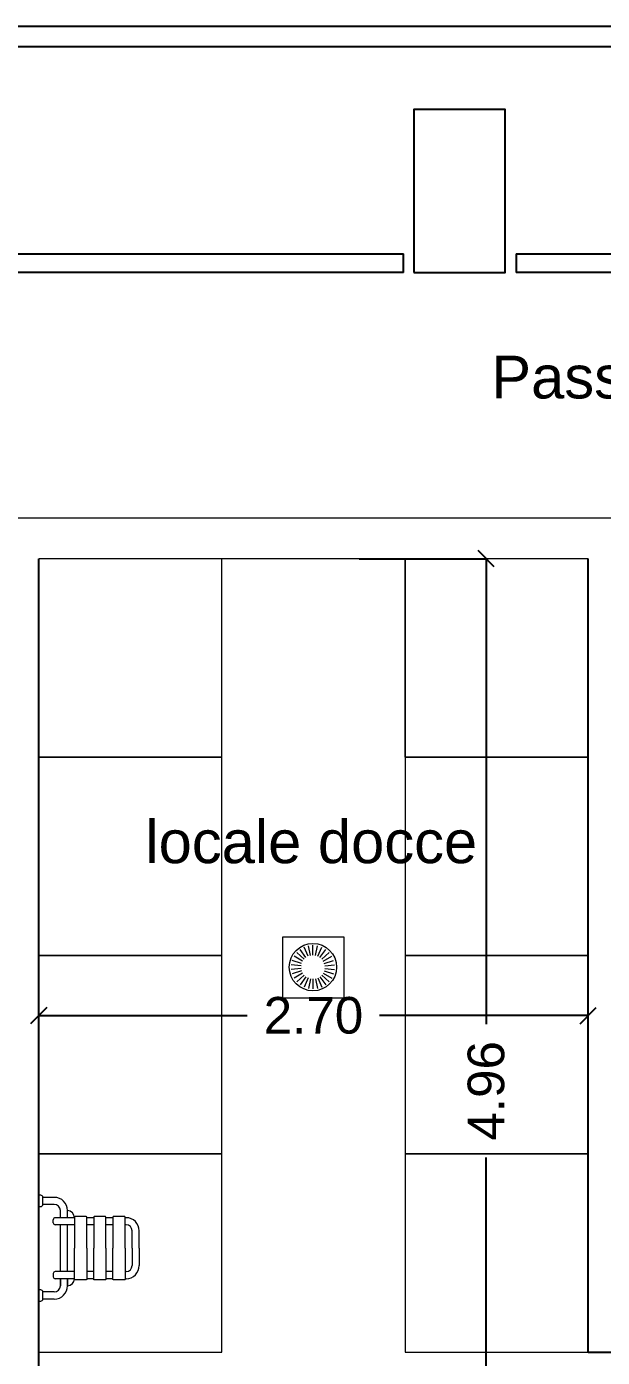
# Model space of a CAD drawing. Header units: millimetres. Extents: x 1769 to 2783, y -1222 to -971.
# Drawn here: x 2666.82 to 2669.65, y -1006.23 to -999.69 of the extents above; entities that cross this region are included whole.
import ezdxf

# ---------------------------------------------------------------- set-up
doc = ezdxf.new("R2010")
doc.units = ezdxf.units.MM
doc.linetypes.add('CONTINUA', pattern=[0])
for name, color, linetype in [('ARREDI', 8, 'Continuous'), ('FINESTRE', 1, 'Continuous'), ('muri', 7, 'Continuous'), ('quote', 6, 'Continuous'), ('scritte', 240, 'Continuous')]:
    doc.layers.add(name, color=color, linetype=linetype)
doc.styles.add('ARIAL', font='arial.ttf')
doc.dimstyles.new('1a100', dxfattribs={"dimtxt": 0.18, "dimasz": 0.08, "dimexe": 0.01, "dimexo": 0.0625, "dimgap": 0.09, "dimtad": 0, "dimzin": 0, "dimdsep": 46, "dimtxsty": 'ARIAL', "dimblk": 'OBLIQUE', "dimcen": 0.08, "dimclrd": 1, "dimclre": 1, "dimadec": 0, "dimazin": 0, "dimtfac": 1, "dimtofl": 0, "dimtmove": 0, "dimatfit": 1, "dimfxl": 1, "dimtolj": 1, "dimtzin": 0, "dimarcsym": 0})

# ---------------------------------------------------------------- blocks, each defined once
blk = doc.blocks.new('_Oblique')
at = {"color": 0, "linetype": 'ByBlock', "lineweight": -2}
blk.add_line((-0.5, -0.5), (0.5, 0.5), dxfattribs=at)
blk = doc.blocks.new('*D45')
at = {"layer": 'Defpoints', "color": 0, "lineweight": 60, "ltscale": 0.2, "transparency": 16777216}
for p in [(2666.8759, -1004.5165), (2669.5759, -1004.5165), (2669.5759, -1004.5545)]:
    blk.add_point(p, dxfattribs=at)
at = {"layer": 'quote', "color": 1, "lineweight": -2, "ltscale": 0.2, "transparency": 16777216}
for p, q in [((2666.8759, -1004.5545), (2667.9008, -1004.5545)), ((2666.8759, -1004.579), (2666.8759, -1004.5645)), ((2669.5759, -1004.5545), (2668.5509, -1004.5545)), ((2669.5759, -1004.579), (2669.5759, -1004.5645))]:
    blk.add_line(p, q, dxfattribs=at)
at = {"layer": 'quote', "color": 1, "lineweight": -2, "ltscale": 0.2, "transparency": 16777216, "xscale": 0.08, "yscale": 0.08, "zscale": 0.08, "rotation": 180}
blk.add_blockref('_Oblique', (2666.8759, -1004.5545), dxfattribs=at)
at = {"layer": 'quote', "color": 1, "lineweight": -2, "ltscale": 0.2, "transparency": 16777216, "xscale": 0.08, "yscale": 0.08, "zscale": 0.08}
blk.add_blockref('_Oblique', (2669.5759, -1004.5545), dxfattribs=at)
at = {"layer": 'quote', "color": 0, "ltscale": 0.2, "transparency": 16777216, "insert": (2668.2259, -1004.5545), "char_height": 0.18, "attachment_point": 5, "style": 'ARIAL'}
blk.add_mtext('\\A1;2.70', dxfattribs=at)
blk = doc.blocks.new('*D46')
at = {"layer": 'Defpoints', "color": 0, "lineweight": 60, "ltscale": 0.2, "transparency": 16777216}
for p in [(2668.3874, -1002.3096), (2669.0748, -1002.3096), (2668.3874, -1007.267)]:
    blk.add_point(p, dxfattribs=at)
at = {"layer": 'quote', "color": 1, "lineweight": -2, "ltscale": 0.2, "transparency": 16777216}
for p, q in [((2668.4499, -1002.3096), (2669.0848, -1002.3096)), ((2669.0748, -1002.3096), (2669.0748, -1004.5973)), ((2669.0748, -1007.267), (2669.0748, -1005.252)), ((2668.4499, -1007.267), (2669.0848, -1007.267))]:
    blk.add_line(p, q, dxfattribs=at)
at = {"layer": 'quote', "color": 1, "lineweight": -2, "ltscale": 0.2, "transparency": 16777216, "xscale": 0.08, "yscale": 0.08, "zscale": 0.08}
for p, rotation in [((2669.0748, -1002.3096), 90), ((2669.0748, -1007.267), 270)]:
    blk.add_blockref('_Oblique', p, dxfattribs=dict(at, rotation=rotation))
at = {"layer": 'quote', "color": 0, "ltscale": 0.2, "transparency": 16777216, "insert": (2669.0748, -1004.9246), "char_height": 0.18, "attachment_point": 5, "rotation": 90, "style": 'ARIAL'}
blk.add_mtext('\\A1;4.96', dxfattribs=at)

msp = doc.modelspace()

# ---------------------------------------------------------------- linework, layer by layer
at = {"color": 1}
for p, q in [((2675.197, -999.6941), (2654.3838, -999.6941)), ((2675.197, -999.7933), (2654.3838, -999.7933)), ((2675.197, -999.7933), (2654.3838, -999.7933))]:
    msp.add_line(p, q, dxfattribs=at)
at = {"layer": 'ARREDI', "linetype": 'ByBlock', "lineweight": 0, "ltscale": 0.2}
for p, q in [((2668.6759, -1003.2843), (2668.6759, -1002.3096)), ((2669.5759, -1003.2843), (2668.6759, -1003.2843)), ((2668.1995, -1004.2634), (2668.1796, -1004.2187)), ((2668.1995, -1004.2634), (2668.1796, -1004.2187)), ((2668.2111, -1004.2597), (2668.2009, -1004.2117)), ((2668.2111, -1004.2597), (2668.2009, -1004.2117)), ((2668.2232, -1004.2584), (2668.2232, -1004.2094)), ((2668.2232, -1004.2584), (2668.2232, -1004.2094)), ((2668.2353, -1004.2597), (2668.2455, -1004.2117)), ((2668.2353, -1004.2597), (2668.2455, -1004.2117)), ((2668.2468, -1004.2634), (2668.2668, -1004.2187)), ((2668.2468, -1004.2634), (2668.2668, -1004.2187)), ((2668.1678, -1004.2986), (2668.1212, -1004.2835)), ((2668.1678, -1004.2986), (2668.1212, -1004.2835)), ((2668.1728, -1004.2875), (2668.1303, -1004.263)), ((2668.1728, -1004.2875), (2668.1303, -1004.263)), ((2668.1799, -1004.2777), (2668.1435, -1004.2449)), ((2668.1799, -1004.2777), (2668.1435, -1004.2449)), ((2668.189, -1004.2695), (2668.1602, -1004.2299)), ((2668.189, -1004.2695), (2668.1602, -1004.2299)), ((2668.2574, -1004.2695), (2668.2862, -1004.2299)), ((2668.2574, -1004.2695), (2668.2862, -1004.2299)), ((2668.2664, -1004.2777), (2668.3028, -1004.2449)), ((2668.2664, -1004.2777), (2668.3028, -1004.2449)), ((2668.2736, -1004.2875), (2668.316, -1004.263)), ((2668.2736, -1004.2875), (2668.316, -1004.263)), ((2668.2785, -1004.2986), (2668.3251, -1004.2835)), ((2668.2785, -1004.2986), (2668.3251, -1004.2835)), ((2668.1653, -1004.3105), (2668.1166, -1004.3054)), ((2668.1653, -1004.3105), (2668.1166, -1004.3054)), ((2668.1653, -1004.3227), (2668.1166, -1004.3278)), ((2668.1653, -1004.3227), (2668.1166, -1004.3278)), ((2668.1678, -1004.3346), (2668.1212, -1004.3497)), ((2668.1678, -1004.3346), (2668.1212, -1004.3497)), ((2668.1728, -1004.3457), (2668.1303, -1004.3702)), ((2668.1728, -1004.3457), (2668.1303, -1004.3702)), ((2668.2736, -1004.3457), (2668.316, -1004.3702)), ((2668.2736, -1004.3457), (2668.316, -1004.3702)), ((2668.2785, -1004.3346), (2668.3251, -1004.3497)), ((2668.2785, -1004.3346), (2668.3251, -1004.3497)), ((2668.2811, -1004.3105), (2668.3298, -1004.3054)), ((2668.2811, -1004.3105), (2668.3298, -1004.3054)), ((2668.2811, -1004.3227), (2668.3298, -1004.3278)), ((2668.2811, -1004.3227), (2668.3298, -1004.3278)), ((2668.1799, -1004.3555), (2668.1435, -1004.3883)), ((2668.1799, -1004.3555), (2668.1435, -1004.3883)), ((2668.189, -1004.3637), (2668.1602, -1004.4033)), ((2668.189, -1004.3637), (2668.1602, -1004.4033)), ((2668.1995, -1004.3698), (2668.1796, -1004.4145)), ((2668.1995, -1004.3698), (2668.1796, -1004.4145)), ((2668.2111, -1004.3735), (2668.2009, -1004.4215)), ((2668.2111, -1004.3735), (2668.2009, -1004.4215)), ((2668.2232, -1004.3748), (2668.2232, -1004.4238)), ((2668.2232, -1004.3748), (2668.2232, -1004.4238)), ((2668.2353, -1004.3735), (2668.2455, -1004.4215)), ((2668.2353, -1004.3735), (2668.2455, -1004.4215)), ((2668.2468, -1004.3698), (2668.2668, -1004.4145)), ((2668.2468, -1004.3698), (2668.2668, -1004.4145)), ((2668.2574, -1004.3637), (2668.2862, -1004.4033)), ((2668.2574, -1004.3637), (2668.2862, -1004.4033)), ((2668.2664, -1004.3555), (2668.3028, -1004.3883)), ((2668.2664, -1004.3555), (2668.3028, -1004.3883)), ((2666.9521, -1005.448), (2666.8959, -1005.448)), ((2666.9521, -1005.483), (2666.8959, -1005.483)), ((2666.9821, -1005.548), (2666.9821, -1005.513)), ((2667.0171, -1005.548), (2667.0171, -1005.513)), ((2666.9471, -1005.573), (2666.9471, -1005.558)), ((2667.0515, -1005.548), (2666.9571, -1005.548)), ((2667.0515, -1005.583), (2666.9571, -1005.583)), ((2666.9821, -1005.813), (2666.9821, -1005.583)), ((2667.0171, -1005.813), (2667.0171, -1005.583)), ((2667.1459, -1005.548), (2667.1115, -1005.548)), ((2667.1459, -1005.548), (2667.1115, -1005.548)), ((2667.1459, -1005.583), (2667.1115, -1005.583)), ((2667.2403, -1005.548), (2667.2059, -1005.548)), ((2667.2403, -1005.548), (2667.2059, -1005.548)), ((2667.2403, -1005.583), (2667.2059, -1005.583)), ((2667.3047, -1005.548), (2667.3003, -1005.548)), ((2667.3047, -1005.548), (2667.3003, -1005.548)), ((2667.3047, -1005.583), (2667.3003, -1005.583)), ((2667.3347, -1005.698), (2667.3347, -1005.613)), ((2667.3697, -1005.698), (2667.3697, -1005.613)), ((2667.3347, -1005.698), (2667.3347, -1005.783)), ((2667.3697, -1005.698), (2667.3697, -1005.783)), ((2666.9471, -1005.823), (2666.9471, -1005.838)), ((2667.0515, -1005.813), (2666.9571, -1005.813)), ((2667.0515, -1005.848), (2666.9571, -1005.848)), ((2666.9821, -1005.883), (2666.9821, -1005.848)), ((2666.9821, -1005.848), (2666.9821, -1005.883)), ((2667.0171, -1005.883), (2667.0171, -1005.848)), ((2667.0171, -1005.848), (2667.0171, -1005.883)), ((2667.1459, -1005.813), (2667.1115, -1005.813)), ((2667.1459, -1005.848), (2667.1115, -1005.848)), ((2667.1459, -1005.848), (2667.1115, -1005.848)), ((2667.2403, -1005.813), (2667.2059, -1005.813)), ((2667.2403, -1005.848), (2667.2059, -1005.848)), ((2667.2403, -1005.848), (2667.2059, -1005.848)), ((2667.3047, -1005.813), (2667.3003, -1005.813)), ((2667.3047, -1005.848), (2667.3003, -1005.848)), ((2667.3047, -1005.848), (2667.3003, -1005.848)), ((2666.9521, -1005.913), (2666.8959, -1005.913)), ((2666.9521, -1005.948), (2666.8959, -1005.948))]:
    msp.add_line(p, q, dxfattribs=at)
for points in [[(2666.8759, -1003.2843), (2667.7759, -1003.2843), (2667.7759, -1002.3096), (2666.8759, -1002.3096)], [(2668.6759, -1003.2843), (2669.5759, -1003.2843), (2669.5759, -1002.3096), (2668.6759, -1002.3096)], [(2666.8759, -1004.2589), (2667.7759, -1004.2589), (2667.7759, -1003.2843), (2666.8759, -1003.2843)], [(2668.6759, -1004.2589), (2669.5759, -1004.2589), (2669.5759, -1003.2843), (2668.6759, -1003.2843)], [(2668.3758, -1004.4684), (2668.0758, -1004.4684), (2668.0758, -1004.1684), (2668.3758, -1004.1684)], [(2668.3758, -1004.4684), (2668.0758, -1004.4684), (2668.0758, -1004.1684), (2668.3758, -1004.1684)], [(2666.8759, -1005.2335), (2667.7759, -1005.2335), (2667.7759, -1004.2589), (2666.8759, -1004.2589)], [(2668.6759, -1005.2335), (2669.5759, -1005.2335), (2669.5759, -1004.2589), (2668.6759, -1004.2589)], [(2666.8759, -1006.2082), (2667.7759, -1006.2082), (2667.7759, -1005.2335), (2666.8759, -1005.2335)], [(2668.6759, -1006.2082), (2669.5759, -1006.2082), (2669.5759, -1005.2335), (2668.6759, -1005.2335)]]:
    msp.add_lwpolyline(points, close=True, dxfattribs=at)
for points in [[(2666.8759, -1005.493), (2666.8859, -1005.493, 0.414214), (2666.8959, -1005.483), (2666.8959, -1005.448, 0.414214), (2666.8859, -1005.438), (2666.8759, -1005.438)], [(2667.1115, -1005.698), (2667.1115, -1005.545, 0.414214), (2667.1095, -1005.543), (2667.0535, -1005.543, 0.414214), (2667.0515, -1005.545), (2667.0515, -1005.698)], [(2667.2059, -1005.698), (2667.2059, -1005.545, 0.414214), (2667.2039, -1005.543), (2667.1479, -1005.543, 0.414214), (2667.1459, -1005.545), (2667.1459, -1005.698)], [(2667.3003, -1005.698), (2667.3003, -1005.545, 0.414214), (2667.2983, -1005.543), (2667.2423, -1005.543, 0.414214), (2667.2403, -1005.545), (2667.2403, -1005.698)], [(2667.1115, -1005.698), (2667.1115, -1005.851, -0.414214), (2667.1095, -1005.853), (2667.0535, -1005.853, -0.414214), (2667.0515, -1005.851), (2667.0515, -1005.698)], [(2667.2059, -1005.698), (2667.2059, -1005.851, -0.414214), (2667.2039, -1005.853), (2667.1479, -1005.853, -0.414214), (2667.1459, -1005.851), (2667.1459, -1005.698)], [(2667.3003, -1005.698), (2667.3003, -1005.851, -0.414214), (2667.2983, -1005.853), (2667.2423, -1005.853, -0.414214), (2667.2403, -1005.851), (2667.2403, -1005.698)], [(2666.8759, -1005.958), (2666.8859, -1005.958, 0.414214), (2666.8959, -1005.948), (2666.8959, -1005.913, 0.414214), (2666.8859, -1005.903), (2666.8759, -1005.903)]]:
    msp.add_lwpolyline(points, format="xyb", dxfattribs=at)
msp.add_circle((2668.2232, -1004.3166), 0.1164, dxfattribs=at)
msp.add_circle((2668.2232, -1004.3166), 0.1164, dxfattribs=at)
for centre, radius, start, end in [((2666.9521, -1005.513), 0.065, 0, 90), ((2666.9521, -1005.513), 0.03, 0, 90), ((2667.0149, -1005.5496), 0.0366, 2.46738, 86.52952), ((2666.9571, -1005.558), 0.01, 90, 180), ((2666.9571, -1005.573), 0.01, 180, 270), ((2667.3047, -1005.613), 0.065, 0, 90), ((2667.3047, -1005.613), 0.03, 0, 90), ((2667.3047, -1005.783), 0.03, 270, 0), ((2667.3047, -1005.783), 0.065, 270, 0), ((2666.9571, -1005.823), 0.01, 90, 180), ((2666.9571, -1005.838), 0.01, 180, 270), ((2667.0149, -1005.8464), 0.0366, 273.47048, 357.53262), ((2666.9521, -1005.883), 0.03, 270, 0), ((2666.9521, -1005.883), 0.065, 270, 0)]:
    msp.add_arc(centre, radius, start, end, dxfattribs=at)
at = {"layer": 'FINESTRE', "color": 1}
for p, q in [((2675.197, -999.6941), (2654.3838, -999.6941)), ((2663.2693, -1000.8105), (2668.6687, -1000.8105)), ((2669.2218, -1000.8105), (2674.2199, -1000.8105)), ((2669.2218, -1000.8105), (2669.2218, -1000.902)), ((2668.6687, -1000.902), (2663.2693, -1000.902)), ((2674.2199, -1000.902), (2669.2218, -1000.902))]:
    msp.add_line(p, q, dxfattribs=at)
msp.add_lwpolyline([(2668.6687, -1000.902), (2668.6687, -1000.8105)], dxfattribs=at)
at = {"layer": 'muri', "color": 3, "linetype": 'ByBlock', "lineweight": 0, "ltscale": 0.2}
for p, q in [((2669.0759, -1002.1096), (2666.7259, -1002.1096)), ((2674.1309, -1002.1096), (2669.0759, -1002.1096)), ((2669.5759, -1002.3096), (2666.8759, -1002.3096))]:
    msp.add_line(p, q, dxfattribs=at)
at = {"layer": 'muri', "color": 3}
for p, q in [((2666.8759, -1007.267), (2666.8759, -1002.3096)), ((2669.5759, -1003.6096), (2669.5759, -1002.3096)), ((2669.5759, -1006.2082), (2669.5759, -1003.6096)), ((2669.5759, -1006.2082), (2671.6059, -1006.2082))]:
    msp.add_line(p, q, dxfattribs=at)
msp.add_lwpolyline([(2668.7187, -1000.902), (2669.1687, -1000.902), (2669.1687, -1000.102), (2668.7187, -1000.102)], close=True, dxfattribs=at)
at = {"layer": 'muri', "color": 3, "linetype": 'ByBlock', "lineweight": 0, "ltscale": 0.2}
msp.add_lwpolyline([(2668.7187, -1000.902), (2669.1687, -1000.902), (2669.1687, -1000.102), (2668.7187, -1000.102)], close=True, dxfattribs=at)

# ---------------------------------------------------------------- texts
at = {"layer": 'scritte', "color": 6, "linetype": 'CONTINUA', "char_height": 0.21, "style": 'ARIAL'}
for s, insert, width, attachment_point in [('Passaggio Obbligato', (2669.0999, -1001.3115), 4.144685, 1), ('locale docce', (2668.2151, -1003.5956), 2.018648, 2)]:
    msp.add_mtext(s, dxfattribs=dict(at, insert=insert, width=width, attachment_point=attachment_point))

# ---------------------------------------------------------------- dimensions: what is measured, and where the dimension line sits
at = {"layer": 'quote', "ltscale": 0.2}
dim = msp.add_linear_dim(base=(2669.0748, -1002.3096), p1=(2668.3874, -1007.267), p2=(2668.3874, -1002.3096), angle=90, dimstyle='1a100', dxfattribs=at)
dim.commit()
dim.dimension.update_dxf_attribs({"geometry": '*D46', "text_midpoint": (2669.0748, -1004.9246), "dimtype": 160})
dim = msp.add_linear_dim(base=(2669.5759, -1004.5545), p1=(2666.8759, -1004.5165), p2=(2669.5759, -1004.5165), dimstyle='1a100', dxfattribs=at)
dim.commit()
dim.dimension.update_dxf_attribs({"geometry": '*D45', "text_midpoint": (2668.2259, -1004.5545)})

doc.saveas('drawing.dxf')
